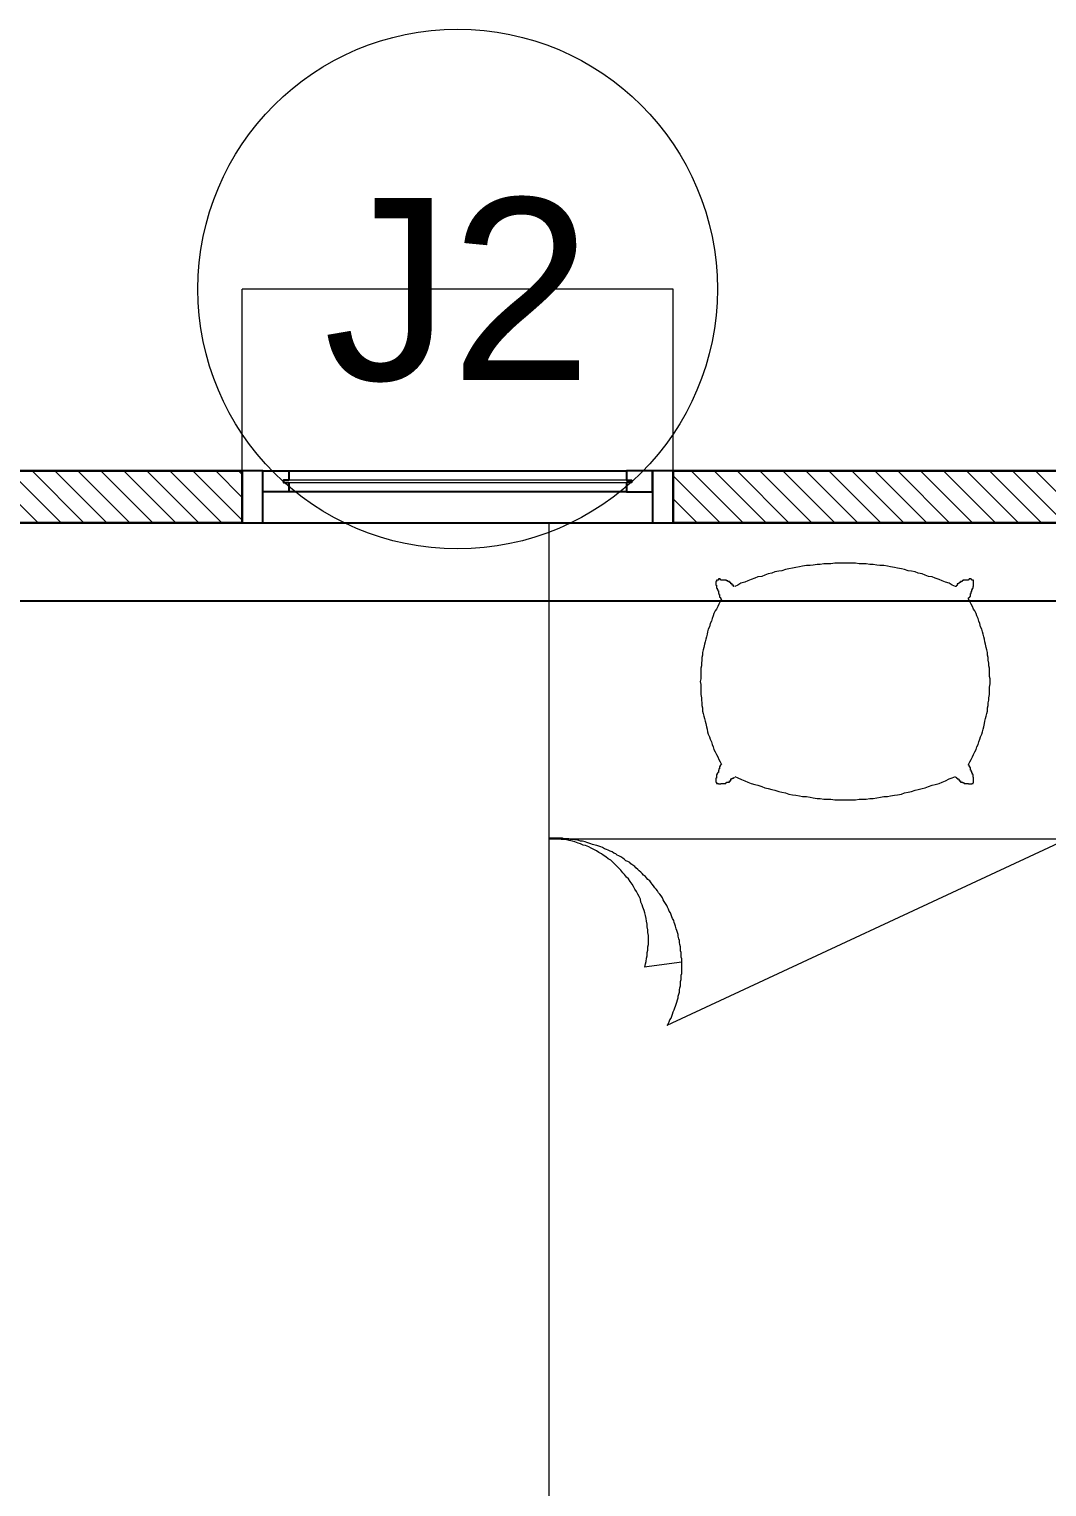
# Model space of a CAD drawing. Header units: millimetres. Extents: x -108 to 357, y -17 to 192.
# Drawn here: x -0.903 to 1.057, y 101.353 to 104.158 of the extents above; entities that cross this region are included whole.
import ezdxf
from ezdxf.enums import TextEntityAlignment as Align

# ---------------------------------------------------------------- set-up
doc = ezdxf.new("R2010")
doc.units = ezdxf.units.MM
for name, color, linetype, lineweight in [('ars', 11, 'Continuous', 0), ('KACA', 151, 'Continuous', 5), ('KOL', 1, 'Continuous', 30), ('lan', 7, 'Continuous', 15), ('NOT', 7, 'Continuous', 20)]:
    doc.layers.add(name, color=color, linetype=linetype, lineweight=lineweight)
doc.layers.add('as', color=1, linetype='Continuous', plot=False)
doc.layers.add('Kusen', color=30, linetype='Continuous')
doc.styles.add('S', font='simplex', dxfattribs={"width": 0.75})
doc.styles.get("Standard").update_dxf_attribs({"font": 'arial.ttf'})

# ---------------------------------------------------------------- blocks, each defined once
blk = doc.blocks.new('T. J2')
at = {"layer": 'KACA', "color": 141}
blk.add_lwpolyline([(-0.3792004178455386, 0.07749999999998636), (0.2907995821544932, 0.07749999999998636), (0.2907995821544932, 0.08249999999981128), (-0.3792004178455386, 0.08249999999981128)], close=True, dxfattribs=at)
at = {"layer": 'Kusen'}
for p, q in [((-0.3692004178453203, 0.1000000000000227), (0.2807995821542749, 0.09999999999985221)), ((0.2807995821542749, 0.0599999999997749), (-0.3692004178453203, 0.0599999999997749)), ((-0.4192004178455022, 0), (0.3307995821544568, 0))]:
    blk.add_line(p, q, dxfattribs=at)
for points in [[(-0.4592004178455227, 0), (-0.4192004178455022, 0), (-0.4192004178455022, 0.1000000000000227), (-0.4592004178455227, 0.1000000000000227)], [(0.3307995821544568, 0), (0.3707995821544773, 0), (0.3707995821544773, 0.1000000000000227), (0.3307995821544568, 0.1000000000000227)]]:
    blk.add_lwpolyline(points, close=True, dxfattribs=at)
for points in [[(-0.3692004178453203, 0.07749999999998636), (-0.3692004178453203, 0.05999999999994543), (-0.4192004178455022, 0.05999999999994543), (-0.4192004178455022, 0.1000000000000227), (-0.3692004178453203, 0.1000000000000227), (-0.3692004178453203, 0.08249999999998181), (-0.3792004178455386, 0.08249999999998181), (-0.3792004178455386, 0.07749999999998636), (-0.3692004178453203, 0.07749999999998636)], [(0.2807995821542749, 0.07749999999981583), (0.2807995821542749, 0.0599999999997749), (0.3307995821544568, 0.0599999999997749), (0.3307995821545137, 0.09999999999985221), (0.2807995821542749, 0.09999999999985221), (0.2807995821542749, 0.08249999999981128), (0.2907995821544932, 0.08249999999981128), (0.2907995821544932, 0.07749999999981583), (0.2807995821542749, 0.07749999999981583)]]:
    blk.add_lwpolyline(points, dxfattribs=at)
blk = doc.blocks.new('BED2')
blk.add_lwpolyline([(-0.499394673123561, 1.998789346246951), (0.4993946731234473, 1.998789346246951), (0.4993946731234473, 0), (-0.499394673123561, 0)], close=True)
for points in [[(0.4993946731234473, 1.998789346246951), (0.4993946731234473, 0)], [(0.2826876513316847, 1.876513317191268), (0.276634382566499, 1.878934624697308), (0.2705811138014269, 1.882566585956397), (0.2633171912832495, 1.884987893462437), (0.2572639225181774, 1.887409200968534), (0.2512106537529917, 1.889830508474574), (0.2439467312348143, 1.892251815980615), (0.2378934624697422, 1.894673123486655), (0.2306295399515648, 1.895883777239703), (0.224576271186379, 1.898305084745743), (0.218523002421307, 1.900726392251784), (0.2112590799031295, 1.901937046004832), (0.2052058111380575, 1.904358353510872), (0.19794188861988, 1.905569007263921), (0.1918886198546943, 1.906779661016969), (0.1846246973365169, 1.90920096852301), (0.1785714285713311, 1.910411622276001), (0.1713075060532674, 1.91162227602905), (0.1652542372880816, 1.912832929782098), (0.1579903147699042, 1.91404358353509), (0.1519370460048322, 1.915254237288138), (0.1446731234866547, 1.91646489104113), (0.1374092009684773, 1.91646489104113), (0.1313559322034052, 1.917675544794179), (0.1240920096852278, 1.918886198547227), (0.1180387409200421, 1.918886198547227), (0.1107748184019783, 1.920096852300219), (0.1047215496367926, 1.920096852300219), (0.09745762711861516, 1.920096852300219), (0.09019370460043774, 1.921307506053267), (0.08414043583525199, 1.921307506053267), (0.07687651331718826, 1.921307506053267), (0.0708232445520025, 1.921307506053267), (0.06355932203382508, 1.921307506053267), (0.05629539951564766, 1.921307506053267), (0.0502421307505756, 1.921307506053267), (0.04297820823239817, 1.920096852300219), (0.03692493946732611, 1.920096852300219), (0.02966101694914869, 1.920096852300219), (0.02239709443097126, 1.918886198547227), (0.0163438256658992, 1.918886198547227), (0.00907990314772178, 1.917675544794179), (0.003026634382536031, 1.91646489104113), (-0.004237288135641393, 1.91646489104113), (-0.01150121065370513, 1.915254237288138), (-0.01755447941889088, 1.91404358353509), (-0.0248184019370683, 1.912832929782098), (-0.03087167070225405, 1.91162227602905), (-0.03813559322043147, 1.910411622276001), (-0.04418886198550354, 1.90920096852301), (-0.05145278450368096, 1.906779661016969), (-0.05750605326875302, 1.905569007263921), (-0.06476997578693044, 1.904358353510872), (-0.0708232445520025, 1.901937046004832), (-0.07808716707017993, 1.900726392251784), (-0.08414043583536568, 1.898305084745743), (-0.09019370460055143, 1.895883777239703), (-0.09745762711872885, 1.894673123486655), (-0.1035108958838009, 1.892251815980615), (-0.1107748184019783, 1.889830508474574), (-0.1168280871670504, 1.887409200968534), (-0.1228813559322361, 1.884987893462437), (-0.1301452784504136, 1.882566585956397), (-0.1361985472155993, 1.878934624697308), (-0.1422518159806714, 1.876513317191268)], [(-0.1434624697336631, 1.876513317191268), (-0.1434624697336631, 1.876513317191268), (-0.1434624697336631, 1.876513317191268), (-0.1446731234866547, 1.876513317191268), (-0.1446731234866547, 1.877723970944317), (-0.1446731234866547, 1.878934624697308), (-0.1470944309927518, 1.878934624697308), (-0.1470944309927518, 1.881355932203405), (-0.1495157384988488, 1.881355932203405), (-0.1495157384988488, 1.882566585956397), (-0.1495157384988488, 1.882566585956397), (-0.1495157384988488, 1.883777239709445), (-0.1519370460048322, 1.883777239709445), (-0.1519370460048322, 1.886198547215486), (-0.1555690072639209, 1.886198547215486), (-0.1555690072639209, 1.887409200968534), (-0.1579903147700179, 1.887409200968534), (-0.1579903147700179, 1.888619854721526), (-0.1592009685230096, 1.888619854721526), (-0.1592009685230096, 1.888619854721526), (-0.1688861985471704, 1.888619854721526), (-0.1688861985471704, 1.889830508474574), (-0.1700968523002757, 1.889830508474574), (-0.1700968523002757, 1.891041162227623), (-0.1737288135593644, 1.891041162227623), (-0.1737288135593644, 1.889830508474574), (-0.1737288135593644, 1.889830508474574), (-0.1737288135593644, 1.888619854721526), (-0.1773607748184531, 1.888619854721526), (-0.1773607748184531, 1.888619854721526), (-0.1773607748184531, 1.888619854721526), (-0.1773607748184531, 1.886198547215486), (-0.1785714285714448, 1.886198547215486), (-0.1785714285714448, 1.878934624697308), (-0.1773607748184531, 1.878934624697308), (-0.1773607748184531, 1.876513317191268), (-0.1773607748184531, 1.876513317191268), (-0.1773607748184531, 1.872881355932179), (-0.1761501210653478, 1.872881355932179), (-0.1761501210653478, 1.870460048426139), (-0.1749394673123561, 1.870460048426139), (-0.1749394673123561, 1.868038740920099), (-0.1737288135593644, 1.868038740920099), (-0.1737288135593644, 1.86682808716705), (-0.1737288135593644, 1.86682808716705), (-0.1737288135593644, 1.863196125907962), (-0.1725181598062591, 1.863196125907962), (-0.1725181598062591, 1.860774818401921), (-0.1713075060532674, 1.860774818401921), (-0.1713075060532674, 1.857142857142833), (-0.1713075060532674, 1.857142857142833), (-0.1713075060532674, 1.855932203389841), (-0.1700968523002757, 1.855932203389841), (-0.1700968523002757, 1.854721549636793), (-0.1688861985471704, 1.854721549636793), (-0.1688861985471704, 1.852300242130752), (-0.1676755447942924, 1.852300242130752)], [(0.308111380145192, 1.852300242130752), (0.308111380145192, 1.852300242130752), (0.308111380145192, 1.854721549636793), (0.3093220338982974, 1.854721549636793), (0.3093220338982974, 1.855932203389841), (0.3105326876512891, 1.855932203389841), (0.3105326876512891, 1.857142857142833), (0.3117433414042807, 1.857142857142833), (0.3117433414042807, 1.860774818401921), (0.3117433414042807, 1.860774818401921), (0.3117433414042807, 1.863196125907962), (0.3129539951573861, 1.863196125907962), (0.3129539951573861, 1.86682808716705), (0.3141646489103778, 1.86682808716705), (0.3141646489103778, 1.868038740920099), (0.3141646489103778, 1.868038740920099), (0.3141646489103778, 1.870460048426139), (0.3153753026633694, 1.870460048426139), (0.3153753026633694, 1.872881355932179), (0.3165859564164748, 1.872881355932179), (0.3165859564164748, 1.876513317191268), (0.3177966101694665, 1.876513317191268), (0.3177966101694665, 1.878934624697308), (0.3177966101694665, 1.878934624697308), (0.3177966101694665, 1.886198547215486), (0.3177966101694665, 1.886198547215486), (0.3177966101694665, 1.888619854721526), (0.3165859564164748, 1.888619854721526), (0.3165859564164748, 1.888619854721526), (0.3141646489103778, 1.888619854721526), (0.3141646489103778, 1.889830508474574), (0.3129539951573861, 1.889830508474574), (0.3129539951573861, 1.891041162227623), (0.3093220338982974, 1.891041162227623), (0.3093220338982974, 1.889830508474574), (0.308111380145192, 1.889830508474574), (0.308111380145192, 1.888619854721526), (0.2996368038741366, 1.888619854721526), (0.2996368038741366, 1.888619854721526), (0.2972154963680396, 1.888619854721526), (0.2972154963680396, 1.887409200968534), (0.2960048426150479, 1.887409200968534), (0.2960048426150479, 1.886198547215486), (0.2923728813559592, 1.886198547215486), (0.2923728813559592, 1.883777239709445), (0.2899515738498621, 1.883777239709445), (0.2899515738498621, 1.882566585956397), (0.2887409200968705, 1.882566585956397), (0.2887409200968705, 1.881355932203405), (0.2863196125907734, 1.881355932203405), (0.2863196125907734, 1.878934624697308), (0.2851089588377818, 1.878934624697308), (0.2851089588377818, 1.877723970944317), (0.2838983050846764, 1.877723970944317), (0.2838983050846764, 1.876513317191268), (0.2838983050846764, 1.876513317191268), (0.2838983050846764, 1.876513317191268), (0.2826876513316847, 1.876513317191268)], [(-0.1676755447942924, 1.852300242130752), (-0.1700968523002757, 1.847457627118615), (-0.1725181598062591, 1.842615012106535), (-0.1749394673123561, 1.837772397094398), (-0.1773607748184531, 1.832929782082317), (-0.1797820823244365, 1.829297820823228), (-0.1822033898305335, 1.824455205811148), (-0.1834140435835252, 1.819612590799011), (-0.1858353510896222, 1.81476997578693), (-0.1870460048426139, 1.809927360774793), (-0.1894673123487109, 1.805084745762713), (-0.1906779661017026, 1.799031476997584), (-0.1930992736077997, 1.794188861985447), (-0.1943099273607913, 1.789346246973366), (-0.1955205811138967, 1.784503631961229), (-0.1967312348667747, 1.779661016949149), (-0.19794188861988, 1.774818401937011), (-0.1991525423729854, 1.769975786924931), (-0.2003631961258634, 1.765133171912851), (-0.2015738498789688, 1.759079903147665), (-0.2027845036319604, 1.754237288135585), (-0.2039951573849521, 1.749394673123504), (-0.2039951573849521, 1.744552058111367), (-0.2052058111380575, 1.739709443099287), (-0.2052058111380575, 1.734866828087149), (-0.2064164648910491, 1.72881355932202), (-0.2064164648910491, 1.72397094430994), (-0.2076271186440408, 1.719128329297803), (-0.2076271186440408, 1.714285714285722), (-0.2076271186440408, 1.708232445520594), (-0.2076271186440408, 1.703389830508456), (-0.2076271186440408, 1.698547215496376), (-0.2088377723971462, 1.693704600484239), (-0.2076271186440408, 1.68765133171911), (-0.2076271186440408, 1.682808716707029), (-0.2076271186440408, 1.677966101694892), (-0.2076271186440408, 1.673123486682812), (-0.2076271186440408, 1.668280871670675), (-0.2064164648910491, 1.662227602905546), (-0.2064164648910491, 1.657384987893465), (-0.2052058111380575, 1.652542372881328), (-0.2052058111380575, 1.647699757869248), (-0.2039951573849521, 1.642857142857167), (-0.2039951573849521, 1.636803874091981), (-0.2027845036319604, 1.631961259079901), (-0.2015738498789688, 1.627118644067764), (-0.2003631961258634, 1.622276029055683), (-0.1991525423729854, 1.617433414043546), (-0.19794188861988, 1.612590799031466), (-0.1967312348667747, 1.606537530266337), (-0.1955205811138967, 1.6016949152542), (-0.1943099273607913, 1.596852300242119), (-0.1930992736077997, 1.592009685230039), (-0.1906779661017026, 1.587167070217902), (-0.1894673123487109, 1.582324455205821), (-0.1870460048426139, 1.577481840193684), (-0.1858353510896222, 1.572639225181604), (-0.1834140435835252, 1.567796610169466), (-0.1822033898305335, 1.562953995157386), (-0.1797820823244365, 1.558111380145249), (-0.1773607748184531, 1.553268765133168), (-0.1749394673123561, 1.548426150121088), (-0.1725181598062591, 1.543583535108951), (-0.1700968523002757, 1.538740920096814), (-0.1676755447942924, 1.533898305084733)], [(0.308111380145192, 1.533898305084733), (0.3105326876512891, 1.538740920096814), (0.3129539951573861, 1.543583535108951), (0.3153753026633694, 1.548426150121088), (0.3177966101694665, 1.553268765133168), (0.3202179176755635, 1.558111380145249), (0.3226392251815469, 1.562953995157386), (0.3238498789346522, 1.567796610169466), (0.3262711864406356, 1.572639225181604), (0.3274818401937409, 1.577481840193684), (0.3299031476997243, 1.582324455205821), (0.3311138014528296, 1.587167070217902), (0.333535108958813, 1.592009685230039), (0.3347457627119184, 1.596852300242119), (0.3359564164647963, 1.6016949152542), (0.3371670702179017, 1.606537530266337), (0.3383777239708934, 1.612590799031466), (0.3395883777238851, 1.617433414043546), (0.3407990314769904, 1.622276029055683), (0.3420096852299821, 1.627118644067764), (0.3432203389829738, 1.631961259079901), (0.3444309927360791, 1.636803874091981), (0.3444309927360791, 1.642857142857167), (0.3456416464890708, 1.647699757869248), (0.3456416464890708, 1.652542372881328), (0.3468523002420625, 1.657384987893465), (0.3468523002420625, 1.662227602905546), (0.3480629539951678, 1.668280871670675), (0.3480629539951678, 1.673123486682812), (0.3480629539951678, 1.677966101694892), (0.3480629539951678, 1.682808716707029), (0.3492736077481595, 1.688861985472158), (0.3492736077481595, 1.693704600484239), (0.3492736077481595, 1.698547215496376), (0.3480629539951678, 1.703389830508456), (0.3480629539951678, 1.708232445520594), (0.3480629539951678, 1.714285714285722), (0.3480629539951678, 1.719128329297803), (0.3468523002420625, 1.72397094430994), (0.3468523002420625, 1.72881355932202), (0.3456416464890708, 1.734866828087149), (0.3456416464890708, 1.739709443099287), (0.3444309927360791, 1.744552058111367), (0.3444309927360791, 1.749394673123504), (0.3432203389829738, 1.754237288135585), (0.3420096852299821, 1.759079903147665), (0.3407990314769904, 1.765133171912851), (0.3395883777238851, 1.769975786924931), (0.3383777239708934, 1.774818401937011), (0.3371670702179017, 1.779661016949149), (0.3359564164647963, 1.784503631961229), (0.3347457627119184, 1.789346246973366), (0.333535108958813, 1.794188861985447), (0.3311138014528296, 1.799031476997584), (0.3299031476997243, 1.805084745762713), (0.3274818401937409, 1.809927360774793), (0.3262711864406356, 1.81476997578693), (0.3238498789346522, 1.819612590799011), (0.3226392251815469, 1.824455205811148), (0.3202179176755635, 1.829297820823228), (0.3177966101694665, 1.832929782082317), (0.3153753026633694, 1.837772397094398), (0.3129539951573861, 1.842615012106535), (0.3105326876512891, 1.847457627118615), (0.308111380145192, 1.852300242130752)], [(-0.1676755447942924, 1.533898305084733), (-0.1688861985471704, 1.533898305084733), (-0.1688861985471704, 1.532687651331685), (-0.1700968523002757, 1.532687651331685), (-0.1700968523002757, 1.530266343825645), (-0.1713075060532674, 1.530266343825645), (-0.1713075060532674, 1.527845036319604), (-0.1713075060532674, 1.527845036319604), (-0.1713075060532674, 1.525423728813564), (-0.1725181598062591, 1.525423728813564), (-0.1725181598062591, 1.523002421307524), (-0.1737288135593644, 1.523002421307524), (-0.1737288135593644, 1.520581113801427), (-0.1737288135593644, 1.520581113801427), (-0.1737288135593644, 1.518159806295387), (-0.1749394673123561, 1.518159806295387), (-0.1749394673123561, 1.516949152542395), (-0.1761501210653478, 1.516949152542395), (-0.1761501210653478, 1.514527845036298), (-0.1773607748184531, 1.514527845036298), (-0.1773607748184531, 1.509685230024218), (-0.1773607748184531, 1.509685230024218), (-0.1773607748184531, 1.507263922518121), (-0.1785714285714448, 1.507263922518121), (-0.1785714285714448, 1.5), (-0.1773607748184531, 1.5), (-0.1773607748184531, 1.498789346246951), (-0.1773607748184531, 1.498789346246951), (-0.1773607748184531, 1.49757869249396), (-0.1737288135593644, 1.49757869249396), (-0.1737288135593644, 1.496368038740911), (-0.1737288135593644, 1.496368038740911), (-0.1737288135593644, 1.496368038740911), (-0.1700968523002757, 1.496368038740911), (-0.1700968523002757, 1.496368038740911), (-0.1688861985471704, 1.496368038740911), (-0.1688861985471704, 1.49757869249396), (-0.1592009685230096, 1.49757869249396), (-0.1592009685230096, 1.498789346246951), (-0.1579903147700179, 1.498789346246951), (-0.1579903147700179, 1.5), (-0.1555690072639209, 1.5), (-0.1555690072639209, 1.5), (-0.1519370460048322, 1.5), (-0.1519370460048322, 1.50242130750604), (-0.1495157384988488, 1.50242130750604), (-0.1495157384988488, 1.50484261501208), (-0.1495157384988488, 1.50484261501208), (-0.1495157384988488, 1.506053268765129), (-0.1470944309927518, 1.506053268765129), (-0.1470944309927518, 1.507263922518121), (-0.1446731234866547, 1.507263922518121), (-0.1446731234866547, 1.508474576271169), (-0.1446731234866547, 1.508474576271169), (-0.1434624697336631, 1.508474576271169), (-0.1434624697336631, 1.509685230024218), (-0.1434624697336631, 1.509685230024218)], [(0.2838983050846764, 1.509685230024218), (0.2838983050846764, 1.508474576271169), (0.2838983050846764, 1.508474576271169), (0.2838983050846764, 1.508474576271169), (0.2851089588377818, 1.508474576271169), (0.2851089588377818, 1.507263922518121), (0.2863196125907734, 1.507263922518121), (0.2863196125907734, 1.506053268765129), (0.2887409200968705, 1.506053268765129), (0.2887409200968705, 1.50484261501208), (0.2899515738498621, 1.50484261501208), (0.2899515738498621, 1.50242130750604), (0.2923728813559592, 1.50242130750604), (0.2923728813559592, 1.5), (0.2960048426150479, 1.5), (0.2960048426150479, 1.5), (0.2972154963680396, 1.5), (0.2972154963680396, 1.498789346246951), (0.2996368038741366, 1.498789346246951), (0.2996368038741366, 1.49757869249396), (0.308111380145192, 1.49757869249396), (0.308111380145192, 1.496368038740911), (0.3093220338982974, 1.496368038740911), (0.3093220338982974, 1.496368038740911), (0.3129539951573861, 1.496368038740911), (0.3129539951573861, 1.496368038740911), (0.3141646489103778, 1.496368038740911), (0.3141646489103778, 1.49757869249396), (0.3165859564164748, 1.49757869249396), (0.3165859564164748, 1.498789346246951), (0.3177966101694665, 1.498789346246951), (0.3177966101694665, 1.5), (0.3177966101694665, 1.5), (0.3177966101694665, 1.507263922518121), (0.3177966101694665, 1.507263922518121), (0.3177966101694665, 1.509685230024218), (0.3165859564164748, 1.509685230024218), (0.3165859564164748, 1.514527845036298), (0.3153753026633694, 1.514527845036298), (0.3153753026633694, 1.516949152542395), (0.3141646489103778, 1.516949152542395), (0.3141646489103778, 1.518159806295387), (0.3141646489103778, 1.518159806295387), (0.3141646489103778, 1.520581113801427), (0.3129539951573861, 1.520581113801427), (0.3129539951573861, 1.523002421307524), (0.3117433414042807, 1.523002421307524), (0.3117433414042807, 1.525423728813564), (0.3117433414042807, 1.525423728813564), (0.3117433414042807, 1.527845036319604), (0.3105326876512891, 1.527845036319604), (0.3105326876512891, 1.530266343825645), (0.3093220338982974, 1.530266343825645), (0.3093220338982974, 1.532687651331685), (0.308111380145192, 1.532687651331685), (0.308111380145192, 1.533898305084733), (0.308111380145192, 1.533898305084733)], [(-0.1422518159806714, 1.510895883777209), (-0.1361985472155993, 1.508474576271169), (-0.1289346246974219, 1.50484261501208), (-0.1228813559322361, 1.50242130750604), (-0.1168280871670504, 1.5), (-0.1107748184019783, 1.49757869249396), (-0.1035108958838009, 1.495157384987863), (-0.09745762711872885, 1.493946731234871), (-0.09019370460055143, 1.491525423728774), (-0.08414043583536568, 1.489104116222734), (-0.07808716707017993, 1.487893462469742), (-0.0708232445520025, 1.485472154963702), (-0.06476997578693044, 1.484261501210653), (-0.05750605326875302, 1.481840193704613), (-0.05145278450368096, 1.480629539951565), (-0.04418886198550354, 1.479418886198516), (-0.03813559322043147, 1.476997578692476), (-0.03087167070225405, 1.475786924939428), (-0.0248184019370683, 1.474576271186436), (-0.01755447941889088, 1.473365617433387), (-0.01150121065370513, 1.472154963680396), (-0.004237288135641393, 1.472154963680396), (0.003026634382536031, 1.470944309927347), (0.00907990314772178, 1.469733656174355), (0.0163438256658992, 1.468523002421307), (0.02239709443097126, 1.468523002421307), (0.02966101694914869, 1.467312348668258), (0.03692493946732611, 1.467312348668258), (0.04297820823239817, 1.467312348668258), (0.0502421307505756, 1.466101694915267), (0.05629539951564766, 1.466101694915267), (0.06355932203382508, 1.466101694915267), (0.0708232445520025, 1.466101694915267), (0.07687651331718826, 1.466101694915267), (0.08414043583525199, 1.466101694915267), (0.09019370460043774, 1.466101694915267), (0.09745762711861516, 1.467312348668258), (0.1047215496367926, 1.467312348668258), (0.1107748184019783, 1.467312348668258), (0.1180387409200421, 1.468523002421307), (0.1240920096852278, 1.468523002421307), (0.1313559322034052, 1.469733656174355), (0.1386198547215827, 1.470944309927347), (0.1446731234866547, 1.472154963680396), (0.1519370460048322, 1.472154963680396), (0.1579903147699042, 1.473365617433387), (0.1652542372880816, 1.474576271186436), (0.1713075060532674, 1.475786924939428), (0.1785714285713311, 1.476997578692476), (0.1846246973365169, 1.479418886198516), (0.1918886198546943, 1.480629539951565), (0.19794188861988, 1.481840193704613), (0.2052058111380575, 1.484261501210653), (0.2112590799031295, 1.485472154963702), (0.218523002421307, 1.487893462469742), (0.224576271186379, 1.489104116222734), (0.2306295399515648, 1.491525423728774), (0.2378934624697422, 1.493946731234871), (0.2439467312348143, 1.495157384987863), (0.2512106537529917, 1.49757869249396), (0.2572639225181774, 1.5), (0.2633171912832495, 1.50242130750604), (0.2705811138014269, 1.506053268765129), (0.276634382566499, 1.508474576271169), (0.2826876513316847, 1.510895883777209)], [(0.2826876513316847, 1.509685230024218), (0.2838983050846764, 1.509685230024218)], [(-0.3153753026634831, 1.144067796610159), (-0.3141646489104915, 1.150121065375288), (-0.3129539951573861, 1.154963680387425), (-0.3117433414043944, 1.161016949152554), (-0.3105326876514027, 1.165859564164634), (-0.3105326876514027, 1.171912832929763), (-0.3093220338982974, 1.1767554479419), (-0.3093220338982974, 1.182808716707029), (-0.3081113801453057, 1.18765133171911), (-0.3081113801453057, 1.193704600484239), (-0.3081113801453057, 1.199757869249368), (-0.3081113801453057, 1.204600484261505), (-0.3093220338982974, 1.210653753026634), (-0.3093220338982974, 1.215496368038714), (-0.3105326876514027, 1.221549636803843), (-0.3105326876514027, 1.22639225181598), (-0.3117433414043944, 1.232445520581109), (-0.3129539951573861, 1.23728813559319), (-0.3141646489104915, 1.243341404358318), (-0.3153753026634831, 1.248184019370456), (-0.3165859564164748, 1.253026634382536), (-0.3190072639225718, 1.259079903147665), (-0.3202179176755635, 1.263922518159802), (-0.3226392251815469, 1.268765133171883), (-0.3238498789346522, 1.274818401937011), (-0.3262711864406356, 1.279661016949149), (-0.3286924939467326, 1.284503631961229), (-0.3311138014528296, 1.289346246973366), (-0.3347457627119184, 1.294188861985447), (-0.3371670702179017, 1.299031476997584), (-0.3395883777239987, 1.303874092009664), (-0.3432203389830875, 1.308716707021802), (-0.3468523002421762, 1.313559322033882), (-0.3504842615012649, 1.317191283292971), (-0.3541162227602399, 1.322033898305051), (-0.3577481840193286, 1.32566585956414), (-0.3613801452784173, 1.330508474576277), (-0.365012106537506, 1.334140435835366), (-0.3686440677965948, 1.337772397094398), (-0.3734866828087888, 1.342615012106535), (-0.3771186440678775, 1.346246973365623), (-0.3807506053269663, 1.349878934624712), (-0.385593220338933, 1.352300242130752), (-0.390435835351127, 1.355932203389841), (-0.3952784503632074, 1.35956416464893), (-0.3989104116222961, 1.36198547215497), (-0.4037530266343765, 1.36440677966101), (-0.4085956416465706, 1.368038740920099), (-0.413438256658651, 1.370460048426139), (-0.4182808716707314, 1.372881355932179), (-0.4231234866828117, 1.375302663438276), (-0.4291767554479975, 1.377723970944317), (-0.4340193704600779, 1.378934624697308), (-0.4388619854721583, 1.381355932203405), (-0.4437046004843523, 1.382566585956397), (-0.4497578692494244, 1.384987893462437), (-0.4546004842615048, 1.386198547215486), (-0.4606537530266905, 1.387409200968534), (-0.4654963680387709, 1.388619854721526), (-0.4715496368039567, 1.389830508474574), (-0.4763922518159234, 1.389830508474574), (-0.4824455205811091, 1.391041162227623), (-0.4872881355931895, 1.391041162227623), (-0.4933414043583753, 1.392251815980615), (-0.499394673123561, 1.392251815980615)], [(-0.2717917675545323, 1.031476997578693), (-0.2705811138014269, 1.035108958837782), (-0.2681598062954436, 1.038740920096814), (-0.2669491525423382, 1.042372881355902), (-0.2645278450363548, 1.046004842614991), (-0.2633171912832495, 1.04963680387408), (-0.2621065375302578, 1.053268765133168), (-0.2608958837772661, 1.058111380145249), (-0.2584745762712828, 1.061743341404338), (-0.2572639225181774, 1.065375302663426), (-0.2560532687651857, 1.069007263922515), (-0.2548426150121941, 1.072639225181604), (-0.2536319612590887, 1.076271186440692), (-0.252421307506097, 1.081113801452773), (-0.2512106537531054, 1.084745762711862), (-0.2512106537531054, 1.08837772397095), (-0.25, 1.092009685230039), (-0.2487893462470083, 1.095641646489071), (-0.2487893462470083, 1.100484261501208), (-0.2475786924940167, 1.104116222760297), (-0.2463680387409113, 1.107748184019385), (-0.2463680387409113, 1.111380145278417), (-0.2463680387409113, 1.116222760290555), (-0.2451573849879196, 1.119854721549643), (-0.2451573849879196, 1.123486682808732), (-0.2451573849879196, 1.128329297820812), (-0.2439467312349279, 1.131961259079901), (-0.2439467312349279, 1.13559322033899), (-0.2439467312349279, 1.139225181598079), (-0.2439467312349279, 1.144067796610159), (-0.2439467312349279, 1.147699757869248), (-0.2439467312349279, 1.151331719128336), (-0.2439467312349279, 1.156174334140417), (-0.2439467312349279, 1.159806295399505), (-0.2451573849879196, 1.163438256658594), (-0.2451573849879196, 1.167070217917683), (-0.2451573849879196, 1.171912832929763), (-0.2463680387409113, 1.175544794188852), (-0.2463680387409113, 1.179176755447941), (-0.2463680387409113, 1.182808716707029), (-0.2475786924940167, 1.18765133171911), (-0.2487893462470083, 1.191283292978198), (-0.2487893462470083, 1.194915254237287), (-0.25, 1.198547215496376), (-0.2512106537531054, 1.203389830508456), (-0.2512106537531054, 1.207021791767545), (-0.252421307506097, 1.210653753026634), (-0.2536319612590887, 1.214285714285722), (-0.2548426150121941, 1.217917675544811), (-0.2560532687651857, 1.222760290556892), (-0.2572639225181774, 1.22639225181598), (-0.2584745762712828, 1.230024213075069), (-0.2596852300241608, 1.233656174334158), (-0.2621065375302578, 1.23728813559319), (-0.2633171912832495, 1.240920096852278), (-0.2645278450363548, 1.244552058111367), (-0.2657384987893465, 1.248184019370456), (-0.2681598062954436, 1.251815980629544), (-0.2693704600484352, 1.255447941888633), (-0.2717917675545323, 1.259079903147665), (-0.2730024213075239, 1.262711864406754), (-0.275423728813621, 1.266343825665842), (-0.2778450363196043, 1.269975786924931), (-0.2802663438257014, 1.27360774818402), (-0.281476997578693, 1.277239709443108), (-0.2838983050847901, 1.280871670702197), (-0.2863196125908871, 1.284503631961229), (-0.2887409200968705, 1.286924939467326), (-0.2911622276028538, 1.290556900726358), (-0.2935835351089509, 1.294188861985447), (-0.2960048426150479, 1.296610169491544), (-0.2984261501210312, 1.300242130750576), (-0.3008474576271283, 1.303874092009664), (-0.3032687651332253, 1.306295399515705), (-0.3056900726392087, 1.309927360774793), (-0.3093220338982974, 1.31234866828089), (-0.3117433414043944, 1.315980629539922), (-0.3141646489104915, 1.318401937046019), (-0.3177966101695802, 1.320823244552059), (-0.3202179176755635, 1.324455205811148), (-0.3226392251815469, 1.326876513317188), (-0.3262711864406356, 1.329297820823228), (-0.3286924939467326, 1.331719128329269), (-0.3323244552058213, 1.335351089588357), (-0.3347457627119184, 1.337772397094398), (-0.3383777239710071, 1.340193704600495), (-0.3420096852300958, 1.342615012106535), (-0.3444309927360791, 1.345036319612575), (-0.3480629539951678, 1.347457627118615), (-0.3516949152542566, 1.348668280871664), (-0.3541162227602399, 1.351089588377704), (-0.3577481840193286, 1.353510895883744), (-0.3613801452784173, 1.355932203389841), (-0.365012106537506, 1.358353510895881), (-0.3686440677965948, 1.35956416464893), (-0.3710653753026918, 1.36198547215497), (-0.3746973365617805, 1.363196125907962), (-0.3783292978208692, 1.365617433414059), (-0.3819612590799579, 1.36682808716705), (-0.385593220338933, 1.369249394673091), (-0.3892251815980217, 1.370460048426139), (-0.3928571428571104, 1.371670702179188), (-0.3964891041161991, 1.374092009685228), (-0.4001210653752878, 1.375302663438276), (-0.4037530266343765, 1.376513317191268), (-0.4073849878934652, 1.377723970944317), (-0.4110169491525539, 1.378934624697308), (-0.415859564164748, 1.380145278450357), (-0.419491525423723, 1.381355932203405), (-0.4231234866828117, 1.382566585956397), (-0.4267554479419005, 1.383777239709445), (-0.4303874092009892, 1.384987893462437), (-0.4352300242130696, 1.386198547215486), (-0.4388619854721583, 1.386198547215486), (-0.442493946731247, 1.387409200968534), (-0.4461259079903357, 1.388619854721526), (-0.4509685230024161, 1.388619854721526), (-0.4546004842615048, 1.389830508474574), (-0.4582324455205935, 1.389830508474574), (-0.4618644067796822, 1.391041162227623), (-0.4667070217917626, 1.391041162227623), (-0.4703389830508513, 1.391041162227623), (-0.47397094430994, 1.392251815980615), (-0.4788135593221341, 1.392251815980615), (-0.4824455205811091, 1.392251815980615), (-0.4872881355931895, 1.392251815980615), (-0.4909200968522782, 1.392251815980615), (-0.4945520581113669, 1.392251815980615), (-0.499394673123561, 1.392251815980615)], [(-0.499394673123561, 1.391041162227623), (0.4993946731234473, 1.391041162227623)], [(0.4993946731234473, 1.391041162227623), (-0.2730024213075239, 1.031476997578693)], [(-0.2439467312349279, 1.153753026634377), (-0.3165859564164748, 1.144067796610159)], [(-0.499394673123561, 0), (0.4993946731234473, 0)], [(0.4993946731234473, -0.4987893462470083), (-0.499394673123561, -0.4987893462470083), (-0.499394673123561, 0), (0.4993946731234473, 0), (0.4993946731234473, -0.4987893462470083)], [(-0.3686440677965948, -0.02179176755447543), (-0.3686440677965948, -0.4769975786925329)], [(-0.3504842615012649, -0.4769975786925329), (-0.3504842615012649, -0.02179176755447543)], [(-0.1240920096852278, -0.02542372881356414), (-0.2560532687651857, -0.4612590799031295)], [(0.03087167070214036, -0.02421307506057246), (-0.03813559322043147, -0.4745762711864359)], [(-0.01997578692498791, -0.4769975786925329), (0.0502421307505756, -0.02663438256661266)], [(0.1289346246973082, -0.02179176755447543), (0.1289346246973082, -0.4769975786925329)], [(0.1470944309926381, -0.4769975786925329), (0.1470944309926381, -0.02179176755447543)], [(0.3056900726392087, -0.02179176755447543), (0.3056900726392087, -0.4769975786925329)], [(0.3238498789346522, -0.4769975786925329), (0.3238498789346522, -0.02179176755447543)], [(-0.2391041162227339, -0.468523002421307), (-0.1071428571428896, -0.03147699757869304)], [(0.4001210653752878, -0.2493946731235042), (-0.499394673123561, -0.2493946731235042)]]:
    blk.add_lwpolyline(points)
blk = doc.blocks.new('A-4')
at = {"layer": 'ars'}
h = blk.add_hatch(dxfattribs=at)
h.set_pattern_fill('ANSI31', color=256, scale=0.25, angle=180, style=0)
h.set_pattern_definition([(135, (-524.4787315106784, -326.5995839381835), (0.0220970869120796, 0.02209708691207962), [])])
h.paths.add_polyline_path([(-35.16499952048619, 13.49999999996214), (-34.23999952048629, 13.49999999996214), (-34.23999952048629, 13.59999999996214), (-35.16499952048619, 13.59999999996214)])
h = blk.add_hatch(dxfattribs=at)
h.set_pattern_fill('ANSI31', color=256, scale=0.25, angle=180, style=0)
h.set_pattern_definition([(135, (-522.7237315106782, -326.5995839381835), (0.0220970869120796, 0.02209708691207962), [])])
h.paths.add_polyline_path([(-33.40999952048625, 13.49999999996214), (-32.5499995390397, 13.49999999996214), (-32.5499995390397, 13.59999999996214), (-33.40999952048625, 13.59999999996214)])
at = {"layer": 'as'}
blk.add_line((-37.19999953605955, 13.34999999999476), (37.20000046394054, 13.34999999999476), dxfattribs=at)
at = {"layer": 'KOL'}
for points in [[(-35.16499952048619, 13.49999999996223), (-34.23999952048629, 13.49999999996223), (-34.23999952048629, 13.59999999996222), (-35.16499952048619, 13.59999999996222)], [(-33.40999952048625, 13.49999999996223), (-32.5499995390397, 13.50000003086527), (-32.5499995390397, 13.60000003086529), (-33.40999952048625, 13.59999999996222)]]:
    blk.add_lwpolyline(points, close=True, dxfattribs=at)
at = {"layer": 'lan'}
for p, q in [((-33.40999953605964, 13.94999999998706), (-34.23999953605968, 13.94999999998706)), ((-34.23999953605968, 13.59999999998706), (-34.23999953605968, 13.94999999998706)), ((-33.40999953605964, 13.59999999998706), (-33.40999953605964, 13.94999999998706))]:
    blk.add_line(p, q, dxfattribs=at)
at = {"layer": 'ars'}
blk.add_blockref('BED2', (-33.14939397911158, 11.50121068461632), dxfattribs=at)
at = {"layer": 'Kusen'}
blk.add_blockref('T. J2', (-33.78079910264071, 13.4999999999622), dxfattribs=at)
blk = doc.blocks.new('NAV')
blk.add_circle((0, -0.4000000000000004), 0.4)
at = {"style": 'S', "width": 0.75, "flags": 4}
blk.add_attdef('AV', text='', height=0.3, dxfattribs=at).set_placement((0, -0.4000000000000004), align=Align.MIDDLE)

msp = doc.modelspace()

# ---------------------------------------------------------------- block references
msp.add_blockref('A-4', (33.7473775704901, 89.70807715691026))
at = {"layer": 'NOT'}
ref = msp.add_blockref('NAV', (-0.07762244508307958, 103.1580771569092), dxfattribs=dict(at, xscale=1.25, yscale=1.25, zscale=1.25, rotation=180))
ref.add_attrib('AV', 'J2', dxfattribs={"layer": '0', "height": 0.35, "flags": 4}).set_placement((-0.07762244508307958, 103.6580771569092), align=Align.MIDDLE)

doc.saveas('drawing.dxf')
